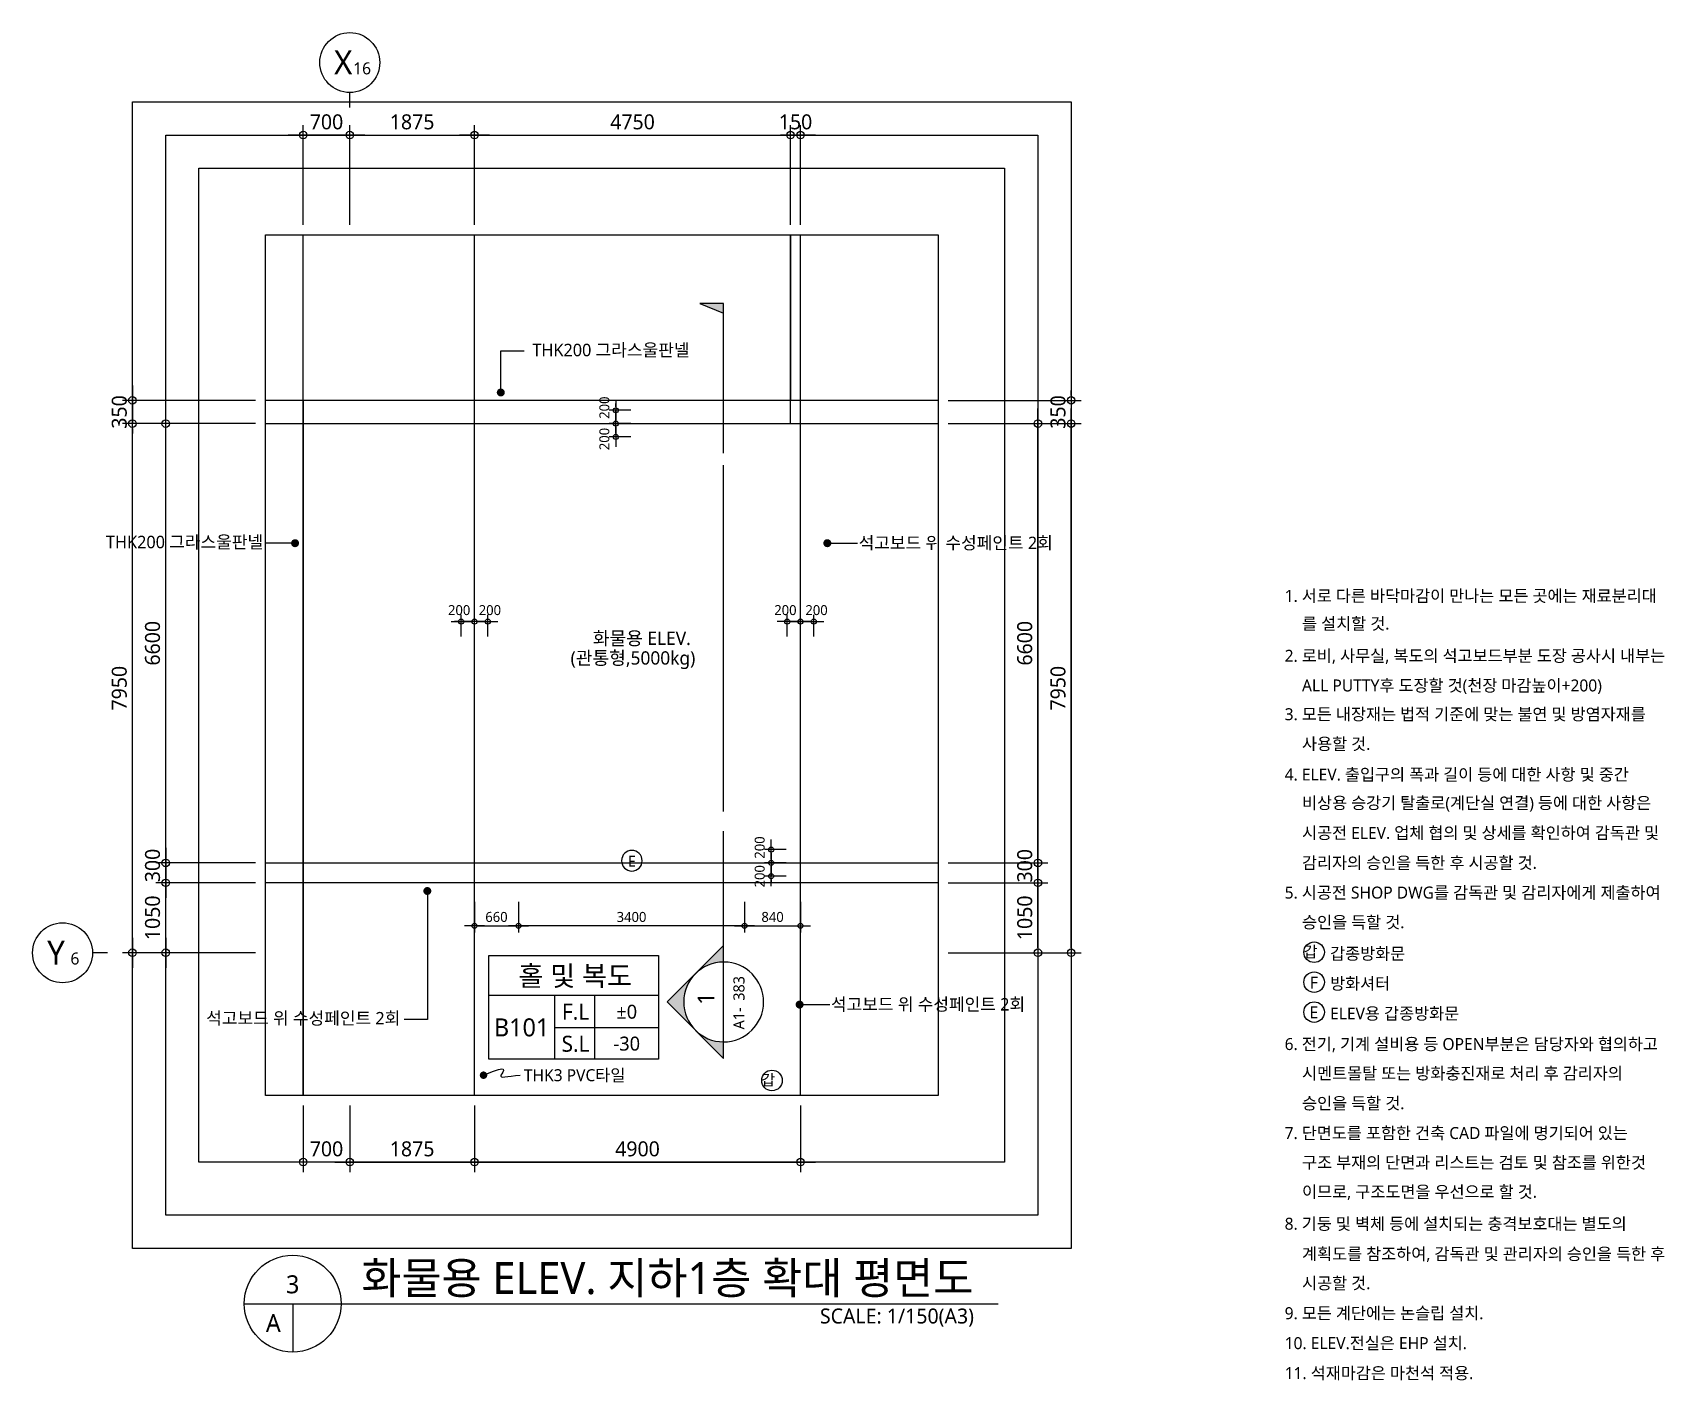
# Model space of a CAD drawing. Header units: millimetres. Extents: x -41190 to 206278, y 985 to 58902.
# Drawn here: x 36063 to 60590, y 21446 to 41696 of the extents above; entities that cross this region are included whole.
import ezdxf
from ezdxf.enums import TextEntityAlignment as Align

# ---------------------------------------------------------------- set-up
doc = ezdxf.new("R2010")
doc.units = ezdxf.units.MM
doc.header["$LTSCALE"] = 100
doc.header["$MEASUREMENT"] = 0
doc.header["$PDSIZE"] = -10
doc.linetypes.add('CEN', pattern=[62, 60, -1, 0, -1])
doc.layers.get('0').update_dxf_attribs({"linetype": 'CONTINUOUS'})
doc.layers.get('Defpoints').update_dxf_attribs({"color": 171, "linetype": 'CONTINUOUS'})
for name, color, linetype in [('CEN(ST)', 1, 'CEN'), ('ELE6', 8, 'CONTINUOUS'), ('INS', 9, 'BATTING'), ('LED', 7, 'CONTINUOUS'), ('NDIM', 7, 'CONTINUOUS'), ('SYM', 7, 'CONTINUOUS'), ('SYM(AXIS)', 7, 'CONTINUOUS'), ('TEXT', 3, 'CONTINUOUS'), ('TEXT(AXIS)', 2, 'CONTINUOUS'), ('TEXT(MIN)', 7, 'CONTINUOUS'), ('TEXT(NOTE小)', 1, 'CONTINUOUS'), ('TEXT(노트)', 7, 'CONTINUOUS'), ('TEXT(실명)', 3, 'CONTINUOUS'), ('TEXT-기입', 6, 'CONTINUOUS'), ('TITLE', 7, 'CONTINUOUS')]:
    doc.layers.add(name, color=color, linetype=linetype)
doc.styles.add('CGS', font='cgse', dxfattribs={"bigfont": 'cgs'})
doc.styles.add('나눔바른고딕', font='NanumBarunGothic.ttf')
doc.linetypes.add('BATTING', pattern='A,0.0001,-0.1,[134,ltypeshp.shx,S=0.1,R=0,X=-0.1,Y=0],-0.2,[134,ltypeshp.shx,S=0.1,R=180,X=0.1,Y=0],-0.1', length=0.4001)
doc.dimstyles.new('NDIM 1200', dxfattribs={"dimscale": 75, "dimtxt": 3, "dimasz": 1, "dimexe": 2, "dimexo": 2, "dimgap": 1, "dimtad": 1, "dimdec": 0, "dimdsep": 46, "dimtxsty": 'CGS', "dimblk": 'DOT0', "dimcen": 1, "dimdle": 8, "dimclrd": 256, "dimclre": 256, "dimclrt": 256, "dimadec": 0, "dimazin": 0, "dimtfac": 1, "dimtdec": 0, "dimtix": 1, "dimtmove": 2, "dimatfit": 3, "dimldrblk": 'DOT0', "dimfxl": 1, "dimtolj": 1, "dimtzin": 0, "dimlwd": -1, "dimlwe": -1, "dimarcsym": 0})

# ---------------------------------------------------------------- blocks, each defined once
blk = doc.blocks.new('갑종방화문표기')
at = {"layer": 'TEXT(NOTE小)'}
blk.add_circle((0, 0), 150, dxfattribs=at)
at = {"layer": 'TEXT(NOTE小)', "style": '나눔바른고딕'}
blk.add_text('갑', height=160, dxfattribs=at).set_placement((-53, 7), align=Align.MIDDLE_CENTER)
blk = doc.blocks.new('A$C4BDA14EB')
at = {"layer": 'TEXT(NOTE小)'}
blk.add_circle((515, 572), 515, dxfattribs=at)
at = {"layer": 'TEXT(NOTE小)', "style": '나눔바른고딕'}
blk.add_text('F', height=600, dxfattribs=at).set_placement((502, 554), align=Align.MIDDLE_CENTER)
blk = doc.blocks.new('A$C0853663C')
at = {"layer": 'TEXT(NOTE小)'}
blk.add_circle((515, 573), 515, dxfattribs=at)
at = {"layer": 'TEXT(NOTE小)', "style": '나눔바른고딕'}
blk.add_text('E', height=600, dxfattribs=at).set_placement((502, 554), align=Align.MIDDLE_CENTER)
blk = doc.blocks.new('NOTE')
for name, p, xscale, yscale, zscale in [('갑종방화문표기', (575, -5646), 1.030731055544951, 1.030731055544951, 1.030731055544951), ('A$C4BDA14EB', (420, -6268), 0.3, 0.3, 0.3), ('A$C0853663C', (420, -6718), 0.3, 0.3, 0.3)]:
    blk.add_blockref(name, p, dxfattribs=dict(xscale=xscale, yscale=yscale, zscale=zscale))
at = {"layer": 'TEXT', "style": '나눔바른고딕'}
for s, p in [('1. 서로 다른 바닥마감이 만나는 모든 곳에는 재료분리대', (132, -292)), ('를 설치할 것.', (393, -709)), ('2. 로비, 사무실, 복도의 석고보드부분 도장 공사시 내부는', (132, -1192)), ('ALL PUTTY후 도장할 것(천장 마감높이+200)', (393, -1638)), ('3. 모든 내장재는 법적 기준에 맞는 불연 및 방염자재를', (132, -2070)), ('사용할 것.', (393, -2516)), ('4. ELEV. 출입구의 폭과 길이 등에 대한 사항 및 중간', (132, -2976)), ('비상용 승강기 탈출로(계단실 연결) 등에 대한 사항은', (393, -3403)), ('시공전 ELEV. 업체 협의 및 상세를 확인하여 감독관 및', (393, -3853)), ('감리자의 승인을 득한 후 시공할 것.', (393, -4303)), ('5. 시공전 SHOP DWG를 감독관 및 감리자에게 제출하여', (132, -4750)), ('승인을 득할 것.', (393, -5196)), ('갑종방화문', (815, -5667)), ('방화셔터', (815, -6117)), ('ELEV용 갑종방화문', (815, -6567)), ('6. 전기, 기계 설비용 등 OPEN부분은 담당자와 협의하고', (132, -7026)), ('시멘트몰탈 또는 방화충진재로 처리 후 감리자의', (393, -7466)), ('승인을 득할 것.', (393, -7916)), ('7. 단면도를 포함한 건축 CAD 파일에 명기되어 있는', (132, -8363)), ('구조 부재의 단면과 리스트는 검토 및 참조를 위한것', (393, -8806)), ('이므로, 구조도면을 우선으로 할 것.', (393, -9246)), ('8. 기둥 및 벽체 등에 설치되는 충격보호대는 별도의', (132, -9726)), ('계획도를 참조하여, 감독관 및 관리자의 승인을 득한 후', (393, -10179)), ('시공할 것.', (393, -10619)), ('9. 모든 계단에는 논슬립 설치.', (132, -11070)), ('10. ELEV.전실은 EHP 설치.', (132, -11520)), ('11. 석재마감은 마천석 적용.', (132, -11970))]:
    blk.add_text(s, height=180, dxfattribs=at).set_placement(p, align=Align.MIDDLE_LEFT)
blk = doc.blocks.new('A$C2F20087E')
at = {"layer": 'SYM(AXIS)'}
blk.add_line((600, 0), (600, 300), dxfattribs=at)
blk.add_circle((600, 900), 600, dxfattribs=at)
blk = doc.blocks.new('DOT0')
blk.add_line((-3, 0), (3, 0))
at = {"color": 6}
blk.add_circle((0, 0), 0.75, dxfattribs=at)
blk = doc.blocks.new('*D48')
at = {"layer": 'Defpoints', "color": 0, "ltscale": 0.4, "transparency": 16777216}
for p in [(38063, 35821), (39563, 35821), (39563, 29221)]:
    blk.add_point(p, dxfattribs=at)
at = {"layer": 'NDIM', "ltscale": 0.4, "transparency": 16777216}
for p, q in [((39413, 35821), (37913, 35821)), ((38063, 29296), (38063, 35746)), ((39413, 29221), (37913, 29221))]:
    blk.add_line(p, q, dxfattribs=at)
at = {"layer": 'NDIM', "ltscale": 0.4, "transparency": 16777216, "xscale": 75, "yscale": 75, "zscale": 75}
for p, rotation in [((38063, 35821), 90), ((38063, 29221), 270)]:
    blk.add_blockref('DOT0', p, dxfattribs=dict(at, rotation=rotation))
at = {"layer": 'NDIM', "ltscale": 0.4, "transparency": 16777216, "insert": (37866, 32521), "char_height": 225, "attachment_point": 5, "rotation": 90, "style": '나눔바른고딕'}
blk.add_mtext('\\A1;6600', dxfattribs=at)
blk = doc.blocks.new('*D49')
at = {"layer": 'Defpoints', "color": 0, "ltscale": 0.4, "transparency": 16777216}
for p in [(38063, 29221), (39563, 29221), (39563, 28921)]:
    blk.add_point(p, dxfattribs=at)
at = {"layer": 'NDIM', "ltscale": 0.4, "transparency": 16777216}
for p, q in [((39413, 29221), (37913, 29221)), ((38063, 28996), (38063, 29146)), ((39413, 28921), (37913, 28921))]:
    blk.add_line(p, q, dxfattribs=at)
at = {"layer": 'NDIM', "ltscale": 0.4, "transparency": 16777216, "xscale": 75, "yscale": 75, "zscale": 75}
for p, rotation in [((38063, 29221), 90), ((38063, 28921), 270)]:
    blk.add_blockref('DOT0', p, dxfattribs=dict(at, rotation=rotation))
at = {"layer": 'NDIM', "ltscale": 0.4, "transparency": 16777216, "insert": (37866, 29182), "char_height": 225, "attachment_point": 5, "rotation": 90, "style": '나눔바른고딕'}
blk.add_mtext('\\A1;300', dxfattribs=at)
blk = doc.blocks.new('*D50')
at = {"layer": 'Defpoints', "color": 0, "ltscale": 0.4, "transparency": 16777216}
for p in [(37563, 35821), (39563, 35821), (39563, 27871)]:
    blk.add_point(p, dxfattribs=at)
at = {"layer": 'NDIM', "ltscale": 0.4, "transparency": 16777216}
for p, q in [((39413, 35821), (37413, 35821)), ((37563, 27946), (37563, 35746)), ((39413, 27871), (37413, 27871))]:
    blk.add_line(p, q, dxfattribs=at)
at = {"layer": 'NDIM', "ltscale": 0.4, "transparency": 16777216, "xscale": 75, "yscale": 75, "zscale": 75}
for p, rotation in [((37563, 35821), 90), ((37563, 27871), 270)]:
    blk.add_blockref('DOT0', p, dxfattribs=dict(at, rotation=rotation))
at = {"layer": 'NDIM', "ltscale": 0.4, "transparency": 16777216, "insert": (37366, 31846), "char_height": 225, "attachment_point": 5, "rotation": 90, "style": '나눔바른고딕'}
blk.add_mtext('\\A1;7950', dxfattribs=at)
blk = doc.blocks.new('*D51')
at = {"layer": 'Defpoints', "color": 0, "ltscale": 0.4, "transparency": 16777216}
for p in [(47605, 40157), (47455, 38657), (47605, 38657)]:
    blk.add_point(p, dxfattribs=at)
at = {"layer": 'NDIM', "ltscale": 0.4, "transparency": 16777216}
for p, q in [((47455, 38807), (47455, 40307)), ((47605, 38807), (47605, 40307)), ((47380, 40157), (47305, 40157)), ((47455, 40157), (47605, 40157)), ((47680, 40157), (47755, 40157))]:
    blk.add_line(p, q, dxfattribs=at)
at = {"layer": 'NDIM', "ltscale": 0.4, "transparency": 16777216, "xscale": 75, "yscale": 75, "zscale": 75}
blk.add_blockref('DOT0', (47455, 40157), dxfattribs=at)
at = {"layer": 'NDIM', "ltscale": 0.4, "transparency": 16777216, "xscale": 75, "yscale": 75, "zscale": 75, "rotation": 180}
blk.add_blockref('DOT0', (47605, 40157), dxfattribs=at)
at = {"layer": 'NDIM', "ltscale": 0.4, "transparency": 16777216, "insert": (47530, 40354), "char_height": 225, "attachment_point": 5, "style": '나눔바른고딕'}
blk.add_mtext('\\A1;150', dxfattribs=at)
blk = doc.blocks.new('*D52')
at = {"layer": 'Defpoints', "color": 0, "ltscale": 0.4, "transparency": 16777216}
for p in [(42705, 40157), (40830, 38657), (42705, 38657)]:
    blk.add_point(p, dxfattribs=at)
at = {"layer": 'NDIM', "ltscale": 0.4, "transparency": 16777216}
for p, q in [((40830, 38807), (40830, 40307)), ((42705, 38807), (42705, 40307)), ((40905, 40157), (42630, 40157))]:
    blk.add_line(p, q, dxfattribs=at)
at = {"layer": 'NDIM', "ltscale": 0.4, "transparency": 16777216, "xscale": 75, "yscale": 75, "zscale": 75, "rotation": 180}
blk.add_blockref('DOT0', (40830, 40157), dxfattribs=at)
at = {"layer": 'NDIM', "ltscale": 0.4, "transparency": 16777216, "xscale": 75, "yscale": 75, "zscale": 75}
blk.add_blockref('DOT0', (42705, 40157), dxfattribs=at)
at = {"layer": 'NDIM', "ltscale": 0.4, "transparency": 16777216, "insert": (41767, 40354), "char_height": 225, "attachment_point": 5, "style": '나눔바른고딕'}
blk.add_mtext('\\A1;1875', dxfattribs=at)
blk = doc.blocks.new('*D44')
at = {"layer": 'Defpoints', "color": 0, "ltscale": 0.4, "transparency": 16777216}
for p in [(40130, 40157), (40130, 38657), (40830, 38657)]:
    blk.add_point(p, dxfattribs=at)
at = {"layer": 'NDIM', "ltscale": 0.4, "transparency": 16777216}
for p, q in [((40130, 38807), (40130, 40307)), ((40830, 38807), (40830, 40307)), ((40755, 40157), (40205, 40157))]:
    blk.add_line(p, q, dxfattribs=at)
at = {"layer": 'NDIM', "ltscale": 0.4, "transparency": 16777216, "xscale": 75, "yscale": 75, "zscale": 75, "rotation": 180}
blk.add_blockref('DOT0', (40130, 40157), dxfattribs=at)
at = {"layer": 'NDIM', "ltscale": 0.4, "transparency": 16777216, "xscale": 75, "yscale": 75, "zscale": 75}
blk.add_blockref('DOT0', (40830, 40157), dxfattribs=at)
at = {"layer": 'NDIM', "ltscale": 0.4, "transparency": 16777216, "insert": (40480, 40354), "char_height": 225, "attachment_point": 5, "style": '나눔바른고딕'}
blk.add_mtext('\\A1;700', dxfattribs=at)
blk = doc.blocks.new('*D45')
at = {"layer": 'Defpoints', "color": 0, "ltscale": 0.4, "transparency": 16777216}
for p in [(49673, 35821), (51173, 35821), (49673, 29221)]:
    blk.add_point(p, dxfattribs=at)
at = {"layer": 'NDIM', "ltscale": 0.4, "transparency": 16777216}
for p, q in [((49823, 35821), (51323, 35821)), ((51173, 29296), (51173, 35746)), ((49823, 29221), (51323, 29221))]:
    blk.add_line(p, q, dxfattribs=at)
at = {"layer": 'NDIM', "ltscale": 0.4, "transparency": 16777216, "xscale": 75, "yscale": 75, "zscale": 75}
for p, rotation in [((51173, 35821), 90), ((51173, 29221), 270)]:
    blk.add_blockref('DOT0', p, dxfattribs=dict(at, rotation=rotation))
at = {"layer": 'NDIM', "ltscale": 0.4, "transparency": 16777216, "insert": (50976, 32521), "char_height": 225, "attachment_point": 5, "rotation": 90, "style": '나눔바른고딕'}
blk.add_mtext('\\A1;6600', dxfattribs=at)
blk = doc.blocks.new('*D46')
at = {"layer": 'Defpoints', "color": 0, "ltscale": 0.4, "transparency": 16777216}
for p in [(49673, 29221), (51173, 29221), (49673, 28921)]:
    blk.add_point(p, dxfattribs=at)
at = {"layer": 'NDIM', "ltscale": 0.4, "transparency": 16777216}
for p, q in [((49823, 29221), (51323, 29221)), ((51173, 28996), (51173, 29146)), ((49823, 28921), (51323, 28921))]:
    blk.add_line(p, q, dxfattribs=at)
at = {"layer": 'NDIM', "ltscale": 0.4, "transparency": 16777216, "xscale": 75, "yscale": 75, "zscale": 75}
for p, rotation in [((51173, 29221), 90), ((51173, 28921), 270)]:
    blk.add_blockref('DOT0', p, dxfattribs=dict(at, rotation=rotation))
at = {"layer": 'NDIM', "ltscale": 0.4, "transparency": 16777216, "insert": (50976, 29178), "char_height": 225, "attachment_point": 5, "rotation": 90, "style": '나눔바른고딕'}
blk.add_mtext('\\A1;300', dxfattribs=at)
blk = doc.blocks.new('*D47')
at = {"layer": 'Defpoints', "color": 0, "ltscale": 0.4, "transparency": 16777216}
for p in [(49673, 35821), (51673, 35821), (49673, 27871)]:
    blk.add_point(p, dxfattribs=at)
at = {"layer": 'NDIM', "ltscale": 0.4, "transparency": 16777216}
for p, q in [((49823, 35821), (51823, 35821)), ((51673, 27946), (51673, 35746)), ((49823, 27871), (51823, 27871))]:
    blk.add_line(p, q, dxfattribs=at)
at = {"layer": 'NDIM', "ltscale": 0.4, "transparency": 16777216, "xscale": 75, "yscale": 75, "zscale": 75}
for p, rotation in [((51673, 35821), 90), ((51673, 27871), 270)]:
    blk.add_blockref('DOT0', p, dxfattribs=dict(at, rotation=rotation))
at = {"layer": 'NDIM', "ltscale": 0.4, "transparency": 16777216, "insert": (51476, 31846), "char_height": 225, "attachment_point": 5, "rotation": 90, "style": '나눔바른고딕'}
blk.add_mtext('\\A1;7950', dxfattribs=at)
blk = doc.blocks.new('A$C51E23882')
at = {"layer": 'TITLE'}
blk.add_lwpolyline([(8500, 0), (0, 0), (0, 5200), (8500, 5200)], close=True, dxfattribs=at)
for points in [[(8500, 3200), (0, 3200)], [(3300, 3200), (3300, 0)], [(5300, 3200), (5300, 0)], [(3300, 1600), (8500, 1600)]]:
    blk.add_lwpolyline(points, dxfattribs=at)
at = {"layer": 'TITLE', "style": '나눔바른고딕'}
for s, p in [('F.L', (4352, 2378)), ('S.L', (4352, 778))]:
    blk.add_text(s, height=800, dxfattribs=at).set_placement(p, align=Align.MIDDLE)
blk = doc.blocks.new('*D54')
at = {"layer": 'Defpoints', "color": 0, "ltscale": 0.4, "transparency": 16777216}
for p in [(43365, 28734), (46765, 28734), (43365, 28276)]:
    blk.add_point(p, dxfattribs=at)
at = {"layer": 'NDIM', "ltscale": 0.4, "transparency": 16777216}
for p, q in [((43365, 28634), (43365, 28176)), ((46765, 28634), (46765, 28176)), ((46715, 28276), (43415, 28276))]:
    blk.add_line(p, q, dxfattribs=at)
at = {"layer": 'NDIM', "ltscale": 0.4, "transparency": 16777216, "xscale": 50, "yscale": 50, "zscale": 50, "rotation": 180}
blk.add_blockref('DOT0', (43365, 28276), dxfattribs=at)
at = {"layer": 'NDIM', "ltscale": 0.4, "transparency": 16777216, "xscale": 50, "yscale": 50, "zscale": 50}
blk.add_blockref('DOT0', (46765, 28276), dxfattribs=at)
at = {"layer": 'NDIM', "ltscale": 0.4, "transparency": 16777216, "insert": (45065, 28408), "char_height": 150, "attachment_point": 5, "style": '나눔바른고딕'}
blk.add_mtext('\\A1;3400', dxfattribs=at)
blk = doc.blocks.new('*D55')
at = {"layer": 'Defpoints', "color": 0, "ltscale": 0.4, "transparency": 16777216}
for p in [(42705, 28734), (43365, 28734), (43365, 28276)]:
    blk.add_point(p, dxfattribs=at)
at = {"layer": 'NDIM', "ltscale": 0.4, "transparency": 16777216}
for p, q in [((42705, 28634), (42705, 28176)), ((43365, 28634), (43365, 28176)), ((42755, 28276), (43315, 28276))]:
    blk.add_line(p, q, dxfattribs=at)
at = {"layer": 'NDIM', "ltscale": 0.4, "transparency": 16777216, "xscale": 50, "yscale": 50, "zscale": 50, "rotation": 180}
blk.add_blockref('DOT0', (42705, 28276), dxfattribs=at)
at = {"layer": 'NDIM', "ltscale": 0.4, "transparency": 16777216, "xscale": 50, "yscale": 50, "zscale": 50}
blk.add_blockref('DOT0', (43365, 28276), dxfattribs=at)
at = {"layer": 'NDIM', "ltscale": 0.4, "transparency": 16777216, "insert": (43035, 28408), "char_height": 150, "attachment_point": 5, "style": '나눔바른고딕'}
blk.add_mtext('\\A1;660', dxfattribs=at)
blk = doc.blocks.new('*D53')
at = {"layer": 'Defpoints', "color": 0, "ltscale": 0.4, "transparency": 16777216}
for p in [(46765, 28734), (47605, 28734), (47605, 28276)]:
    blk.add_point(p, dxfattribs=at)
at = {"layer": 'NDIM', "ltscale": 0.4, "transparency": 16777216}
for p, q in [((46765, 28634), (46765, 28176)), ((47605, 28634), (47605, 28176)), ((46815, 28276), (47555, 28276))]:
    blk.add_line(p, q, dxfattribs=at)
at = {"layer": 'NDIM', "ltscale": 0.4, "transparency": 16777216, "xscale": 50, "yscale": 50, "zscale": 50, "rotation": 180}
blk.add_blockref('DOT0', (46765, 28276), dxfattribs=at)
at = {"layer": 'NDIM', "ltscale": 0.4, "transparency": 16777216, "xscale": 50, "yscale": 50, "zscale": 50}
blk.add_blockref('DOT0', (47605, 28276), dxfattribs=at)
at = {"layer": 'NDIM', "ltscale": 0.4, "transparency": 16777216, "insert": (47185, 28408), "char_height": 150, "attachment_point": 5, "style": '나눔바른고딕'}
blk.add_mtext('\\A1;840', dxfattribs=at)
blk = doc.blocks.new('_Dot')
at = {"color": 0, "linetype": 'ByBlock', "lineweight": -2}
blk.add_line((-0.5, 0), (-1, 0), dxfattribs=at)
at = {"color": 0, "linetype": 'ByBlock', "const_width": 0.5}
blk.add_lwpolyline([(-0.25, 0, 1), (0.25, 0, 1)], format="xyb", close=True, dxfattribs=at)
blk = doc.blocks.new('*D61')
at = {"layer": 'Defpoints', "color": 0, "ltscale": 0.4, "transparency": 16777216}
for p in [(42705, 25726), (47605, 25726), (47605, 24726)]:
    blk.add_point(p, dxfattribs=at)
at = {"layer": 'NDIM', "ltscale": 0.4, "transparency": 16777216}
for p, q in [((42705, 25576), (42705, 24576)), ((47605, 25576), (47605, 24576)), ((42780, 24726), (47530, 24726))]:
    blk.add_line(p, q, dxfattribs=at)
at = {"layer": 'NDIM', "ltscale": 0.4, "transparency": 16777216, "xscale": 75, "yscale": 75, "zscale": 75, "rotation": 180}
blk.add_blockref('DOT0', (42705, 24726), dxfattribs=at)
at = {"layer": 'NDIM', "ltscale": 0.4, "transparency": 16777216, "xscale": 75, "yscale": 75, "zscale": 75}
blk.add_blockref('DOT0', (47605, 24726), dxfattribs=at)
at = {"layer": 'NDIM', "ltscale": 0.4, "transparency": 16777216, "insert": (45155, 24923), "char_height": 225, "attachment_point": 5, "style": '나눔바른고딕'}
blk.add_mtext('\\A1;4900', dxfattribs=at)
blk = doc.blocks.new('*D62')
at = {"layer": 'Defpoints', "color": 0, "ltscale": 0.4, "transparency": 16777216}
for p in [(40830, 25726), (42705, 25726), (42705, 24726)]:
    blk.add_point(p, dxfattribs=at)
at = {"layer": 'NDIM', "ltscale": 0.4, "transparency": 16777216}
for p, q in [((40830, 25576), (40830, 24576)), ((42705, 25576), (42705, 24576)), ((40905, 24726), (42630, 24726))]:
    blk.add_line(p, q, dxfattribs=at)
at = {"layer": 'NDIM', "ltscale": 0.4, "transparency": 16777216, "xscale": 75, "yscale": 75, "zscale": 75, "rotation": 180}
blk.add_blockref('DOT0', (40830, 24726), dxfattribs=at)
at = {"layer": 'NDIM', "ltscale": 0.4, "transparency": 16777216, "xscale": 75, "yscale": 75, "zscale": 75}
blk.add_blockref('DOT0', (42705, 24726), dxfattribs=at)
at = {"layer": 'NDIM', "ltscale": 0.4, "transparency": 16777216, "insert": (41767, 24923), "char_height": 225, "attachment_point": 5, "style": '나눔바른고딕'}
blk.add_mtext('\\A1;1875', dxfattribs=at)
blk = doc.blocks.new('*D63')
at = {"layer": 'Defpoints', "color": 0, "ltscale": 0.4, "transparency": 16777216}
for p in [(40130, 25726), (40830, 25726), (40130, 24726)]:
    blk.add_point(p, dxfattribs=at)
at = {"layer": 'NDIM', "ltscale": 0.4, "transparency": 16777216}
for p, q in [((40130, 25576), (40130, 24576)), ((40830, 25576), (40830, 24576)), ((40755, 24726), (40205, 24726))]:
    blk.add_line(p, q, dxfattribs=at)
at = {"layer": 'NDIM', "ltscale": 0.4, "transparency": 16777216, "xscale": 75, "yscale": 75, "zscale": 75, "rotation": 180}
blk.add_blockref('DOT0', (40130, 24726), dxfattribs=at)
at = {"layer": 'NDIM', "ltscale": 0.4, "transparency": 16777216, "xscale": 75, "yscale": 75, "zscale": 75}
blk.add_blockref('DOT0', (40830, 24726), dxfattribs=at)
at = {"layer": 'NDIM', "ltscale": 0.4, "transparency": 16777216, "insert": (40480, 24923), "char_height": 225, "attachment_point": 5, "style": '나눔바른고딕'}
blk.add_mtext('\\A1;700', dxfattribs=at)
blk = doc.blocks.new('*D96')
at = {"layer": 'Defpoints', "color": 0, "ltscale": 0.4, "transparency": 16777216}
for p in [(39563, 36171), (37563, 35821), (39563, 35821)]:
    blk.add_point(p, dxfattribs=at)
at = {"layer": 'NDIM', "ltscale": 0.4, "transparency": 16777216}
for p, q in [((37563, 36246), (37563, 36321)), ((39413, 36171), (37413, 36171)), ((37563, 36171), (37563, 35821)), ((39413, 35821), (37413, 35821)), ((37563, 35746), (37563, 35671))]:
    blk.add_line(p, q, dxfattribs=at)
at = {"layer": 'NDIM', "ltscale": 0.4, "transparency": 16777216, "xscale": 75, "yscale": 75, "zscale": 75}
for p, rotation in [((37563, 36171), 270), ((37563, 35821), 90)]:
    blk.add_blockref('DOT0', p, dxfattribs=dict(at, rotation=rotation))
at = {"layer": 'NDIM', "ltscale": 0.4, "transparency": 16777216, "insert": (37366, 35996), "char_height": 225, "attachment_point": 5, "rotation": 90, "style": '나눔바른고딕'}
blk.add_mtext('\\A1;350', dxfattribs=at)
blk = doc.blocks.new('*D97')
at = {"layer": 'Defpoints', "color": 0, "ltscale": 0.4, "transparency": 16777216}
for p in [(49673, 36171), (49673, 35821), (51673, 35821)]:
    blk.add_point(p, dxfattribs=at)
at = {"layer": 'NDIM', "ltscale": 0.4, "transparency": 16777216}
for p, q in [((51673, 36246), (51673, 36321)), ((49823, 36171), (51823, 36171)), ((51673, 36171), (51673, 35821)), ((49823, 35821), (51823, 35821)), ((51673, 35746), (51673, 35671))]:
    blk.add_line(p, q, dxfattribs=at)
at = {"layer": 'NDIM', "ltscale": 0.4, "transparency": 16777216, "xscale": 75, "yscale": 75, "zscale": 75}
for p, rotation in [((51673, 36171), 270), ((51673, 35821), 90)]:
    blk.add_blockref('DOT0', p, dxfattribs=dict(at, rotation=rotation))
at = {"layer": 'NDIM', "ltscale": 0.4, "transparency": 16777216, "insert": (51476, 35996), "char_height": 225, "attachment_point": 5, "rotation": 90, "style": '나눔바른고딕'}
blk.add_mtext('\\A1;350', dxfattribs=at)
blk = doc.blocks.new('*D110')
at = {"layer": 'Defpoints', "color": 0, "ltscale": 0.4, "transparency": 16777216}
for p in [(42505, 32846), (42505, 32521), (42705, 32521)]:
    blk.add_point(p, dxfattribs=at)
at = {"layer": 'NDIM', "ltscale": 0.4, "transparency": 16777216}
for p, q in [((42505, 32621), (42505, 32946)), ((42705, 32621), (42705, 32946)), ((42455, 32846), (42405, 32846)), ((42705, 32846), (42505, 32846)), ((42755, 32846), (42805, 32846))]:
    blk.add_line(p, q, dxfattribs=at)
at = {"layer": 'NDIM', "ltscale": 0.4, "transparency": 16777216, "xscale": 50, "yscale": 50, "zscale": 50}
blk.add_blockref('DOT0', (42505, 32846), dxfattribs=at)
at = {"layer": 'NDIM', "ltscale": 0.4, "transparency": 16777216, "xscale": 50, "yscale": 50, "zscale": 50, "rotation": 180}
blk.add_blockref('DOT0', (42705, 32846), dxfattribs=at)
at = {"layer": 'NDIM', "ltscale": 0.4, "transparency": 16777216, "insert": (42474, 33018), "char_height": 150, "attachment_point": 5, "style": '나눔바른고딕'}
blk.add_mtext('\\A1;200', dxfattribs=at)
blk = doc.blocks.new('*D111')
at = {"layer": 'Defpoints', "color": 0, "ltscale": 0.4, "transparency": 16777216}
for p in [(42905, 32846), (42705, 32521), (42905, 32521)]:
    blk.add_point(p, dxfattribs=at)
at = {"layer": 'NDIM', "ltscale": 0.4, "transparency": 16777216}
for p, q in [((42705, 32621), (42705, 32946)), ((42905, 32621), (42905, 32946)), ((42755, 32846), (42855, 32846))]:
    blk.add_line(p, q, dxfattribs=at)
at = {"layer": 'NDIM', "ltscale": 0.4, "transparency": 16777216, "xscale": 50, "yscale": 50, "zscale": 50, "rotation": 180}
blk.add_blockref('DOT0', (42705, 32846), dxfattribs=at)
at = {"layer": 'NDIM', "ltscale": 0.4, "transparency": 16777216, "xscale": 50, "yscale": 50, "zscale": 50}
blk.add_blockref('DOT0', (42905, 32846), dxfattribs=at)
at = {"layer": 'NDIM', "ltscale": 0.4, "transparency": 16777216, "insert": (42936, 33018), "char_height": 150, "attachment_point": 5, "style": '나눔바른고딕'}
blk.add_mtext('\\A1;200', dxfattribs=at)
blk = doc.blocks.new('*D112')
at = {"layer": 'Defpoints', "color": 0, "ltscale": 0.4, "transparency": 16777216}
for p in [(47805, 32846), (47605, 32521), (47805, 32521)]:
    blk.add_point(p, dxfattribs=at)
at = {"layer": 'NDIM', "ltscale": 0.4, "transparency": 16777216}
for p, q in [((47605, 32621), (47605, 32946)), ((47805, 32621), (47805, 32946)), ((47655, 32846), (47755, 32846))]:
    blk.add_line(p, q, dxfattribs=at)
at = {"layer": 'NDIM', "ltscale": 0.4, "transparency": 16777216, "xscale": 50, "yscale": 50, "zscale": 50, "rotation": 180}
blk.add_blockref('DOT0', (47605, 32846), dxfattribs=at)
at = {"layer": 'NDIM', "ltscale": 0.4, "transparency": 16777216, "xscale": 50, "yscale": 50, "zscale": 50}
blk.add_blockref('DOT0', (47805, 32846), dxfattribs=at)
at = {"layer": 'NDIM', "ltscale": 0.4, "transparency": 16777216, "insert": (47846, 33018), "char_height": 150, "attachment_point": 5, "style": '나눔바른고딕'}
blk.add_mtext('\\A1;200', dxfattribs=at)
blk = doc.blocks.new('*D113')
at = {"layer": 'Defpoints', "color": 0, "ltscale": 0.4, "transparency": 16777216}
for p in [(47405, 32846), (47405, 32521), (47605, 32521)]:
    blk.add_point(p, dxfattribs=at)
at = {"layer": 'NDIM', "ltscale": 0.4, "transparency": 16777216}
for p, q in [((47405, 32621), (47405, 32946)), ((47605, 32621), (47605, 32946)), ((47555, 32846), (47455, 32846))]:
    blk.add_line(p, q, dxfattribs=at)
at = {"layer": 'NDIM', "ltscale": 0.4, "transparency": 16777216, "xscale": 50, "yscale": 50, "zscale": 50, "rotation": 180}
blk.add_blockref('DOT0', (47405, 32846), dxfattribs=at)
at = {"layer": 'NDIM', "ltscale": 0.4, "transparency": 16777216, "xscale": 50, "yscale": 50, "zscale": 50}
blk.add_blockref('DOT0', (47605, 32846), dxfattribs=at)
at = {"layer": 'NDIM', "ltscale": 0.4, "transparency": 16777216, "insert": (47378, 33018), "char_height": 150, "attachment_point": 5, "style": '나눔바른고딕'}
blk.add_mtext('\\A1;200', dxfattribs=at)
blk = doc.blocks.new('*D114')
at = {"layer": 'Defpoints', "color": 0, "ltscale": 0.4, "transparency": 16777216}
for p in [(44830, 36021), (45155, 36021), (45155, 35821)]:
    blk.add_point(p, dxfattribs=at)
at = {"layer": 'NDIM', "ltscale": 0.4, "transparency": 16777216}
for p, q in [((44830, 36071), (44830, 36121)), ((45055, 36021), (44730, 36021)), ((45055, 35821), (44730, 35821)), ((44830, 35821), (44830, 36021)), ((44830, 35771), (44830, 35721))]:
    blk.add_line(p, q, dxfattribs=at)
at = {"layer": 'NDIM', "ltscale": 0.4, "transparency": 16777216, "xscale": 50, "yscale": 50, "zscale": 50}
for p, rotation in [((44830, 36021), 270), ((44830, 35821), 90)]:
    blk.add_blockref('DOT0', p, dxfattribs=dict(at, rotation=rotation))
at = {"layer": 'NDIM', "ltscale": 0.4, "transparency": 16777216, "insert": (44657, 36061), "char_height": 150, "attachment_point": 5, "rotation": 90, "style": '나눔바른고딕'}
blk.add_mtext('\\A1;200', dxfattribs=at)
blk = doc.blocks.new('*D115')
at = {"layer": 'Defpoints', "color": 0, "ltscale": 0.4, "transparency": 16777216}
for p in [(45155, 35821), (44830, 35621), (45155, 35621)]:
    blk.add_point(p, dxfattribs=at)
at = {"layer": 'NDIM', "ltscale": 0.4, "transparency": 16777216}
for p, q in [((45055, 35821), (44730, 35821)), ((45055, 35621), (44730, 35621)), ((44830, 35771), (44830, 35671))]:
    blk.add_line(p, q, dxfattribs=at)
at = {"layer": 'NDIM', "ltscale": 0.4, "transparency": 16777216, "xscale": 50, "yscale": 50, "zscale": 50}
for p, rotation in [((44830, 35821), 90), ((44830, 35621), 270)]:
    blk.add_blockref('DOT0', p, dxfattribs=dict(at, rotation=rotation))
at = {"layer": 'NDIM', "ltscale": 0.4, "transparency": 16777216, "insert": (44657, 35590), "char_height": 150, "attachment_point": 5, "rotation": 90, "style": '나눔바른고딕'}
blk.add_mtext('\\A1;200', dxfattribs=at)
blk = doc.blocks.new('*D116')
at = {"layer": 'Defpoints', "color": 0, "ltscale": 0.4, "transparency": 16777216}
for p in [(47490, 29221), (47164, 29021), (47490, 29021)]:
    blk.add_point(p, dxfattribs=at)
at = {"layer": 'NDIM', "ltscale": 0.4, "transparency": 16777216}
for p, q in [((47390, 29221), (47064, 29221)), ((47164, 29271), (47164, 29321)), ((47164, 29221), (47164, 29021)), ((47390, 29021), (47064, 29021)), ((47164, 28971), (47164, 28921))]:
    blk.add_line(p, q, dxfattribs=at)
at = {"layer": 'NDIM', "ltscale": 0.4, "transparency": 16777216, "xscale": 50, "yscale": 50, "zscale": 50}
for p, rotation in [((47164, 29221), 270), ((47164, 29021), 90)]:
    blk.add_blockref('DOT0', p, dxfattribs=dict(at, rotation=rotation))
at = {"layer": 'NDIM', "ltscale": 0.4, "transparency": 16777216, "insert": (46992, 29020), "char_height": 150, "attachment_point": 5, "rotation": 90, "style": '나눔바른고딕'}
blk.add_mtext('\\A1;200', dxfattribs=at)
blk = doc.blocks.new('*D117')
at = {"layer": 'Defpoints', "color": 0, "ltscale": 0.4, "transparency": 16777216}
for p in [(47164, 29421), (47490, 29421), (47490, 29221)]:
    blk.add_point(p, dxfattribs=at)
at = {"layer": 'NDIM', "ltscale": 0.4, "transparency": 16777216}
for p, q in [((47390, 29421), (47064, 29421)), ((47390, 29221), (47064, 29221)), ((47164, 29271), (47164, 29371))]:
    blk.add_line(p, q, dxfattribs=at)
at = {"layer": 'NDIM', "ltscale": 0.4, "transparency": 16777216, "xscale": 50, "yscale": 50, "zscale": 50}
for p, rotation in [((47164, 29421), 90), ((47164, 29221), 270)]:
    blk.add_blockref('DOT0', p, dxfattribs=dict(at, rotation=rotation))
at = {"layer": 'NDIM', "ltscale": 0.4, "transparency": 16777216, "insert": (46992, 29452), "char_height": 150, "attachment_point": 5, "rotation": 90, "style": '나눔바른고딕'}
blk.add_mtext('\\A1;200', dxfattribs=at)
blk = doc.blocks.new('*D169')
at = {"layer": 'Defpoints', "color": 0, "ltscale": 0.4, "transparency": 16777216}
for p in [(47455, 40157), (42705, 38657), (47455, 38657)]:
    blk.add_point(p, dxfattribs=at)
at = {"layer": 'NDIM', "ltscale": 0.4, "transparency": 16777216}
for p, q in [((42705, 38807), (42705, 40307)), ((47455, 38807), (47455, 40307)), ((42780, 40157), (47380, 40157))]:
    blk.add_line(p, q, dxfattribs=at)
at = {"layer": 'NDIM', "ltscale": 0.4, "transparency": 16777216, "xscale": 75, "yscale": 75, "zscale": 75, "rotation": 180}
blk.add_blockref('DOT0', (42705, 40157), dxfattribs=at)
at = {"layer": 'NDIM', "ltscale": 0.4, "transparency": 16777216, "xscale": 75, "yscale": 75, "zscale": 75}
blk.add_blockref('DOT0', (47455, 40157), dxfattribs=at)
at = {"layer": 'NDIM', "ltscale": 0.4, "transparency": 16777216, "insert": (45080, 40354), "char_height": 225, "attachment_point": 5, "style": '나눔바른고딕'}
blk.add_mtext('\\A1;4750', dxfattribs=at)
blk = doc.blocks.new('E')
at = {"layer": 'TEXT(NOTE小)'}
blk.add_circle((287, -86), 155, dxfattribs=at)
at = {"layer": 'TEXT(NOTE小)', "style": '나눔바른고딕'}
blk.add_text('E', height=165, dxfattribs=at).set_placement((288, -79), align=Align.MIDDLE_CENTER)
blk = doc.blocks.new('SEC-R')
at = {"layer": 'SYM'}
blk.add_hatch(color=256, dxfattribs=at).paths.add_polyline_path([(-3414, 16904), (-3054, 16760), (-3054, 16904)])
h = blk.add_hatch(color=256, dxfattribs=at)
h.paths.add_polyline_path([(-3902, 6409), (-3478, 5985, -0.414214), (-3478, 6834)])
h.paths.add_polyline_path([(-3478, 5985), (-3054, 5561), (-3054, 5809, -0.198912)])
h.paths.add_polyline_path([(-3478, 6834, -0.198912), (-3054, 7009), (-3054, 7258)])
at = {"layer": 'Defpoints'}
blk.add_line((-3054, 9573), (-3054, 14296), dxfattribs=at)
at = {"layer": 'SYM'}
for p, q in [((-3414, 16904), (-3054, 16760)), ((-3054, 16904), (-3414, 16904)), ((-3054, 14656), (-3054, 16904)), ((-3054, 14296), (-3054, 14476)), ((-3054, 9273), (-3054, 9573)), ((-3054, 7009), (-3054, 8973)), ((-3054, 7258), (-3902, 6409)), ((-3054, 5809), (-3054, 7009)), ((-3054, 5561), (-3902, 6409)), ((-3054, 5561), (-3054, 5809))]:
    blk.add_line(p, q, dxfattribs=at)
blk.add_arc((-3054, 6409), 600, 90, 89.5643, dxfattribs=at)
blk = doc.blocks.new('*D339')
at = {"layer": 'Defpoints', "color": 0, "ltscale": 0.4, "transparency": 16777216}
for p in [(38063, 28921), (39563, 28921), (39563, 27871)]:
    blk.add_point(p, dxfattribs=at)
at = {"layer": 'NDIM', "ltscale": 0.4, "transparency": 16777216}
for p, q in [((39413, 28921), (37913, 28921)), ((38063, 27946), (38063, 28846)), ((39413, 27871), (37913, 27871))]:
    blk.add_line(p, q, dxfattribs=at)
at = {"layer": 'NDIM', "ltscale": 0.4, "transparency": 16777216, "xscale": 75, "yscale": 75, "zscale": 75}
for p, rotation in [((38063, 28921), 90), ((38063, 27871), 270)]:
    blk.add_blockref('DOT0', p, dxfattribs=dict(at, rotation=rotation))
at = {"layer": 'NDIM', "ltscale": 0.4, "transparency": 16777216, "insert": (37866, 28396), "char_height": 225, "attachment_point": 5, "rotation": 90, "style": '나눔바른고딕'}
blk.add_mtext('\\A1;1050', dxfattribs=at)
blk = doc.blocks.new('*D340')
at = {"layer": 'Defpoints', "color": 0, "ltscale": 0.4, "transparency": 16777216}
for p in [(49673, 28921), (51173, 28921), (49673, 27871)]:
    blk.add_point(p, dxfattribs=at)
at = {"layer": 'NDIM', "ltscale": 0.4, "transparency": 16777216}
for p, q in [((49823, 28921), (51323, 28921)), ((51173, 27946), (51173, 28846)), ((49823, 27871), (51323, 27871))]:
    blk.add_line(p, q, dxfattribs=at)
at = {"layer": 'NDIM', "ltscale": 0.4, "transparency": 16777216, "xscale": 75, "yscale": 75, "zscale": 75}
for p, rotation in [((51173, 28921), 90), ((51173, 27871), 270)]:
    blk.add_blockref('DOT0', p, dxfattribs=dict(at, rotation=rotation))
at = {"layer": 'NDIM', "ltscale": 0.4, "transparency": 16777216, "insert": (50976, 28396), "char_height": 225, "attachment_point": 5, "rotation": 90, "style": '나눔바른고딕'}
blk.add_mtext('\\A1;1050', dxfattribs=at)

msp = doc.modelspace()

# ---------------------------------------------------------------- linework, layer by layer
at = {"layer": 'CEN(ST)', "ltscale": 10000}
for p, q in [((40129.9, 25726.1), (40129.9, 38657.1)), ((42704.9, 25726.1), (42704.9, 38657.1)), ((47454.9, 35820.6), (47454.9, 38657.1)), ((47604.9, 25726.1), (47604.9, 38657.1)), ((49673.2, 36170.6), (39562.9, 36170.6)), ((39562.9, 35820.6), (49673.2, 35820.6)), ((39562.9, 29220.6), (49673.2, 29220.6)), ((49673.2, 28920.6), (39562.9, 28920.6))]:
    msp.add_line(p, q, dxfattribs=at)
at = {"layer": 'Defpoints', "ltscale": 10000}
for points in [[(37562.9, 40657.1), (51673.2, 40657.1), (51673.2, 23426.1), (37562.9, 23426.1)], [(38062.9, 40157.1), (51173.2, 40157.1), (51173.2, 23926.1), (38062.9, 23926.1)], [(38562.9, 39657.1), (50673.2, 39657.1), (50673.2, 24726.1), (38562.9, 24726.1)], [(39562.9, 38657.1), (49673.2, 38657.1), (49673.2, 25726.1), (39562.9, 25726.1)]]:
    msp.add_lwpolyline(points, close=True, dxfattribs=at)
at = {"layer": 'INS', "ltscale": 2.5}
msp.add_lwpolyline([(47454.9, 38657.1), (47454.9, 36170.6), (40129.9, 36170.6), (40129.9, 25726.1)], dxfattribs=at)
at = {"layer": 'LED', "const_width": 56.2}
msp.add_lwpolyline([(42840.3, 26059.1, -1), (42840.3, 26002.8, -1)], format="xyb", close=True, dxfattribs=at)
at = {"layer": 'LED'}
msp.add_lwpolyline([(42840.3, 26031), (42974.2, 26086.8), (43063, 26116.9), (43114.7, 26126.2), (43137.5, 26119.4), (43139.4, 26101.5), (43128.6, 26077.2), (43113.3, 26051.5), (43101.4, 26029.1), (43099.8, 26014), (43109.5, 26005.8), (43130.3, 26003.2), (43161.9, 26005.1), (43204.1, 26010.1), (43256.7, 26016.9), (43319.2, 26024.3), (43391.6, 26031)], dxfattribs=at)
at = {"layer": 'NDIM', "ltscale": 10000}
for points in [[(39887.5, 34024.6), (39555, 34024.6)], [(48128, 34024.6), (48460.5, 34024.6)], [(47711.8, 27091.8), (48044.3, 27091.8)]]:
    msp.add_lwpolyline(points, dxfattribs=at)
at = {"layer": 'SYM'}
for p, q in [((39244.3, 22597.9), (50574.7, 22597.9)), ((39971.6, 22597.9), (39971.6, 21870.7))]:
    msp.add_line(p, q, dxfattribs=at)
msp.add_circle((39971.6, 22597.9), 727.3, dxfattribs=at)

# ---------------------------------------------------------------- block references
for name, p, xscale, yscale, zscale in [('A$C2F20087E', (40379.9, 40570.7), 0.75, 0.75, 0.75), ('A$C51E23882', (42918, 26269.5), 0.3, 0.3, 0.3), ('갑종방화문표기', (47175.7, 25951.6), 1.030731055544951, 1.030731055544951, 1.030731055544951)]:
    msp.add_blockref(name, p, dxfattribs=dict(xscale=xscale, yscale=yscale, zscale=zscale))
msp.add_blockref('SEC-R', (49503.7, 20722.6))
at = {"xscale": 0.75, "yscale": 0.75, "zscale": 0.75, "rotation": 89.99999999999932}
msp.add_blockref('A$C2F20087E', (37187.9, 27420.6), dxfattribs=at)
at = {"layer": 'CEN(ST)', "xscale": -1, "rotation": 180}
msp.add_blockref('E', (44783.2, 29167.6), dxfattribs=at)
at = {"layer": 'ELE6'}
msp.add_blockref('NOTE', (54750, 33525), dxfattribs=at)
at = {"layer": 'NDIM', "ltscale": 10000, "yscale": 120, "zscale": 120, "rotation": 180}
for p, xscale in [((40007.5, 34024.6), -120), ((48008, 34024.6), 120), ((47591.8, 27091.8), 120)]:
    msp.add_blockref('_Dot', p, dxfattribs=dict(at, xscale=xscale))

# ---------------------------------------------------------------- texts
at = {"layer": 'TEXT', "style": '나눔바른고딕'}
for s, height, p in [('383', 166.67, (46762.7, 27148.7)), ('1', 250, (46307.4, 27089.1)), ('A1-', 166.67, (46762.8, 26718.3))]:
    msp.add_text(s, height=height, rotation=90, dxfattribs=at).set_placement(p)
msp.add_text('화물용 ELEV. 지하1층 확대 평면도', height=480, dxfattribs=at).set_placement((50203.4, 22983.4), align=Align.MIDDLE_RIGHT)
for s, p in [('3', (39971.6, 22888.9)), ('A', (39680.7, 22307))]:
    msp.add_text(s, height=270, dxfattribs=at).set_placement(p, align=Align.MIDDLE)
msp.add_text('SCALE: 1/150(A3)', height=225, dxfattribs=at).set_placement((50212.1, 22525.2), align=Align.TOP_RIGHT)
at = {"layer": 'TEXT(AXIS)', "style": '나눔바른고딕'}
for s, height, p in [('X', 360, (40731.2, 41248.6)), ('16', 180, (41015.6, 41158.7)), ('Y', 360, (36414.1, 27873.6)), ('6', 180, (36698.6, 27783.6))]:
    msp.add_text(s, height=height, dxfattribs=at).set_placement(p, align=Align.MIDDLE)
at = {"layer": 'TEXT(MIN)', "style": '나눔바른고딕'}
msp.add_text('THK3 PVC타일', height=180, dxfattribs=at).set_placement((43445.7, 26031), align=Align.MIDDLE_LEFT)
at = {"layer": 'TEXT(노트)', "style": '나눔바른고딕'}
for s, p in [('THK200 그라스울판넬', (45936.6, 36927.3)), ('THK200 그라스울판넬', (39527.3, 34042.3)), ('석고보드 위 수성페인트 2회', (51397.4, 34028.8)), ('석고보드 위 수성페인트 2회', (41589.6, 26887.3)), ('석고보드 위 수성페인트 2회', (50981.2, 27096))]:
    msp.add_text(s, height=187.5, dxfattribs=at).set_placement(p, align=Align.MIDDLE_RIGHT)
for s, p in [('화물용 ELEV.', (45219.4, 32597.6)), ('(관통형,5000kg)', (45086.3, 32280.6))]:
    msp.add_text(s, height=200, dxfattribs=at).set_placement(p, align=Align.MIDDLE)
at = {"layer": 'TEXT(실명)', "style": '나눔바른고딕'}
msp.add_text('홀 및 복도', height=300, dxfattribs=at).set_placement((44219.3, 27527.8), align=Align.MIDDLE)
at = {"layer": 'TEXT-기입', "style": '나눔바른고딕'}
for s, p in [('±0', (44992.6, 26985)), ('-30', (44992.9, 26505.9))]:
    msp.add_text(s, height=210, dxfattribs=at).set_placement(p, align=Align.MIDDLE)
msp.add_text('B101', height=270, dxfattribs=at).set_placement((43413, 26749.5), align=Align.MIDDLE_CENTER)

# ---------------------------------------------------------------- dimensions: what is measured, and where the dimension line sits
at = {"layer": 'NDIM', "ltscale": 0.4}
for base, p1, p2, angle, override, picture, middle in [((40129.9, 40157.1), (40829.9, 38657.1), (40129.9, 38657.1), 180, {"dimtxsty": '나눔바른고딕'}, '*D44', (40479.9, 40354.3)), ((37562.9, 35820.6), (39562.9, 36170.6), (39562.9, 35820.6), 270, {"dimtxsty": '나눔바른고딕'}, '*D96', (37365.5, 35995.6)), ((51673.2, 35820.6), (49673.2, 36170.6), (49673.2, 35820.6), 270, {"dimtxsty": '나눔바른고딕'}, '*D97', (51475.9, 35995.6)), ((37562.9, 35820.6), (39562.9, 27870.6), (39562.9, 35820.6), 90, {"dimtxsty": '나눔바른고딕'}, '*D50', (37365.5, 31845.6)), ((38062.9, 35820.6), (39562.9, 29220.6), (39562.9, 35820.6), 90, {"dimtxsty": '나눔바른고딕'}, '*D48', (37865.5, 32520.6)), ((51173.2, 35820.6), (49673.2, 29220.6), (49673.2, 35820.6), 90, {"dimtxsty": '나눔바른고딕'}, '*D45', (50975.9, 32520.6)), ((51673.2, 35820.6), (49673.2, 27870.6), (49673.2, 35820.6), 90, {"dimtxsty": '나눔바른고딕'}, '*D47', (51475.9, 31845.6)), ((38062.9, 28920.6), (39562.9, 27870.6), (39562.9, 28920.6), 90, {"dimtxsty": '나눔바른고딕'}, '*D339', (37865.7, 28395.6)), ((51173.2, 28920.6), (49673.2, 27870.6), (49673.2, 28920.6), 90, {"dimtxsty": '나눔바른고딕'}, '*D340', (50976, 28395.6)), ((43364.9, 28276.2), (46764.9, 28734.3), (43364.9, 28734.3), 180, {"dimscale": 50, "dimtxsty": '나눔바른고딕'}, '*D54', (45064.9, 28407.7)), ((40129.9, 24726.1), (40829.9, 25726.1), (40129.9, 25726.1), 180, {"dimtxsty": '나눔바른고딕'}, '*D63', (40479.9, 24923.3))]:
    dim = msp.add_linear_dim(base=base, p1=p1, p2=p2, angle=angle, dimstyle='NDIM 1200', override=override, dxfattribs=at)
    dim.commit()
    dim.dimension.update_dxf_attribs({"geometry": picture, "text_midpoint": middle})
for base, p1, p2, override, picture, middle in [((42704.9, 40157.1), (40829.9, 38657.1), (42704.9, 38657.1), {"dimtxsty": '나눔바른고딕'}, '*D52', (41767.4, 40353.8)), ((47454.9, 40157.1), (42704.9, 38657.1), (47454.9, 38657.1), {"dimtxsty": '나눔바른고딕'}, '*D169', (45079.9, 40354.3)), ((47604.9, 40157.1), (47454.9, 38657.1), (47604.9, 38657.1), {"dimtxsty": '나눔바른고딕'}, '*D51', (47529.9, 40354.3)), ((43364.9, 28276.2), (42704.9, 28734.3), (43364.9, 28734.3), {"dimscale": 50, "dimtxsty": '나눔바른고딕'}, '*D55', (43034.9, 28407.7)), ((47604.9, 28276.2), (46764.9, 28734.3), (47604.9, 28734.3), {"dimscale": 50, "dimtxsty": '나눔바른고딕'}, '*D53', (47184.9, 28407.6)), ((42704.9, 24726.1), (40829.9, 25726.1), (42704.9, 25726.1), {"dimtxsty": '나눔바른고딕'}, '*D62', (41767.4, 24922.8)), ((47604.9, 24726.1), (42704.9, 25726.1), (47604.9, 25726.1), {"dimtxsty": '나눔바른고딕'}, '*D61', (45154.9, 24923.5))]:
    dim = msp.add_linear_dim(base=base, p1=p1, p2=p2, dimstyle='NDIM 1200', override=override, dxfattribs=at)
    dim.commit()
    dim.dimension.update_dxf_attribs({"geometry": picture, "text_midpoint": middle})
for base, p1, p2, angle, override, picture, middle in [((44829.8, 36020.6), (45154.9, 35820.6), (45154.9, 36020.6), 90, {"dimscale": 50, "dimtxsty": '나눔바른고딕'}, '*D114', (44657.3, 36061.4)), ((44829.8, 35620.6), (45154.9, 35820.6), (45154.9, 35620.6), 270, {"dimscale": 50, "dimtxsty": '나눔바른고딕'}, '*D115', (44657.3, 35589.6)), ((42504.9, 32845.8), (42704.9, 32520.6), (42504.9, 32520.6), 180, {"dimscale": 50, "dimtxsty": '나눔바른고딕'}, '*D110', (42474.5, 33018.3)), ((47404.9, 32845.8), (47604.9, 32520.6), (47404.9, 32520.6), 180, {"dimscale": 50, "dimtxsty": '나눔바른고딕'}, '*D113', (47378.4, 33018.3)), ((38062.9, 29220.6), (39562.9, 28920.6), (39562.9, 29220.6), 90, {"dimtxsty": '나눔바른고딕'}, '*D49', (37865.5, 29181.7)), ((47164.4, 29420.6), (47489.5, 29220.6), (47489.5, 29420.6), 90, {"dimscale": 50, "dimtxsty": '나눔바른고딕'}, '*D117', (46991.9, 29451.6)), ((51173.2, 29220.6), (49673.2, 28920.6), (49673.2, 29220.6), 90, {"dimtxsty": '나눔바른고딕'}, '*D46', (50975.9, 29178.2)), ((47164.4, 29020.6), (47489.5, 29220.6), (47489.5, 29020.6), 270, {"dimscale": 50, "dimtxsty": '나눔바른고딕'}, '*D116', (46991.9, 29019.7))]:
    dim = msp.add_linear_dim(base=base, p1=p1, p2=p2, angle=angle, dimstyle='NDIM 1200', override=override, dxfattribs=at)
    dim.commit()
    dim.dimension.update_dxf_attribs({"geometry": picture, "text_midpoint": middle, "dimtype": 160})
for base, p1, p2, picture, middle in [((42904.9, 32845.8), (42704.9, 32520.6), (42904.9, 32520.6), '*D111', (42935.9, 33018.3)), ((47804.9, 32845.8), (47604.9, 32520.6), (47804.9, 32520.6), '*D112', (47845.9, 33018.3))]:
    dim = msp.add_linear_dim(base=base, p1=p1, p2=p2, dimstyle='NDIM 1200', override={"dimscale": 50, "dimtxsty": '나눔바른고딕'}, dxfattribs=at)
    dim.commit()
    dim.dimension.update_dxf_attribs({"geometry": picture, "text_midpoint": middle, "dimtype": 160})

# ---------------------------------------------------------------- leaders
at = {"layer": 'NDIM', "ltscale": 10000}
for points in [[(43099.9, 36288.8), (43099.9, 36914.3), (43449.5, 36914.3)], [(41995.7, 28798.6), (41995.7, 26866.6), (41646, 26866.6)]]:
    msp.add_leader(points, dimstyle='NDIM 1200', override={"dimscale": 120, "dimasz": 1, "dimgap": 1, "dimtad": 0, "dimldrblk": 'Dot'}, dxfattribs=at)

doc.saveas('drawing.dxf')
